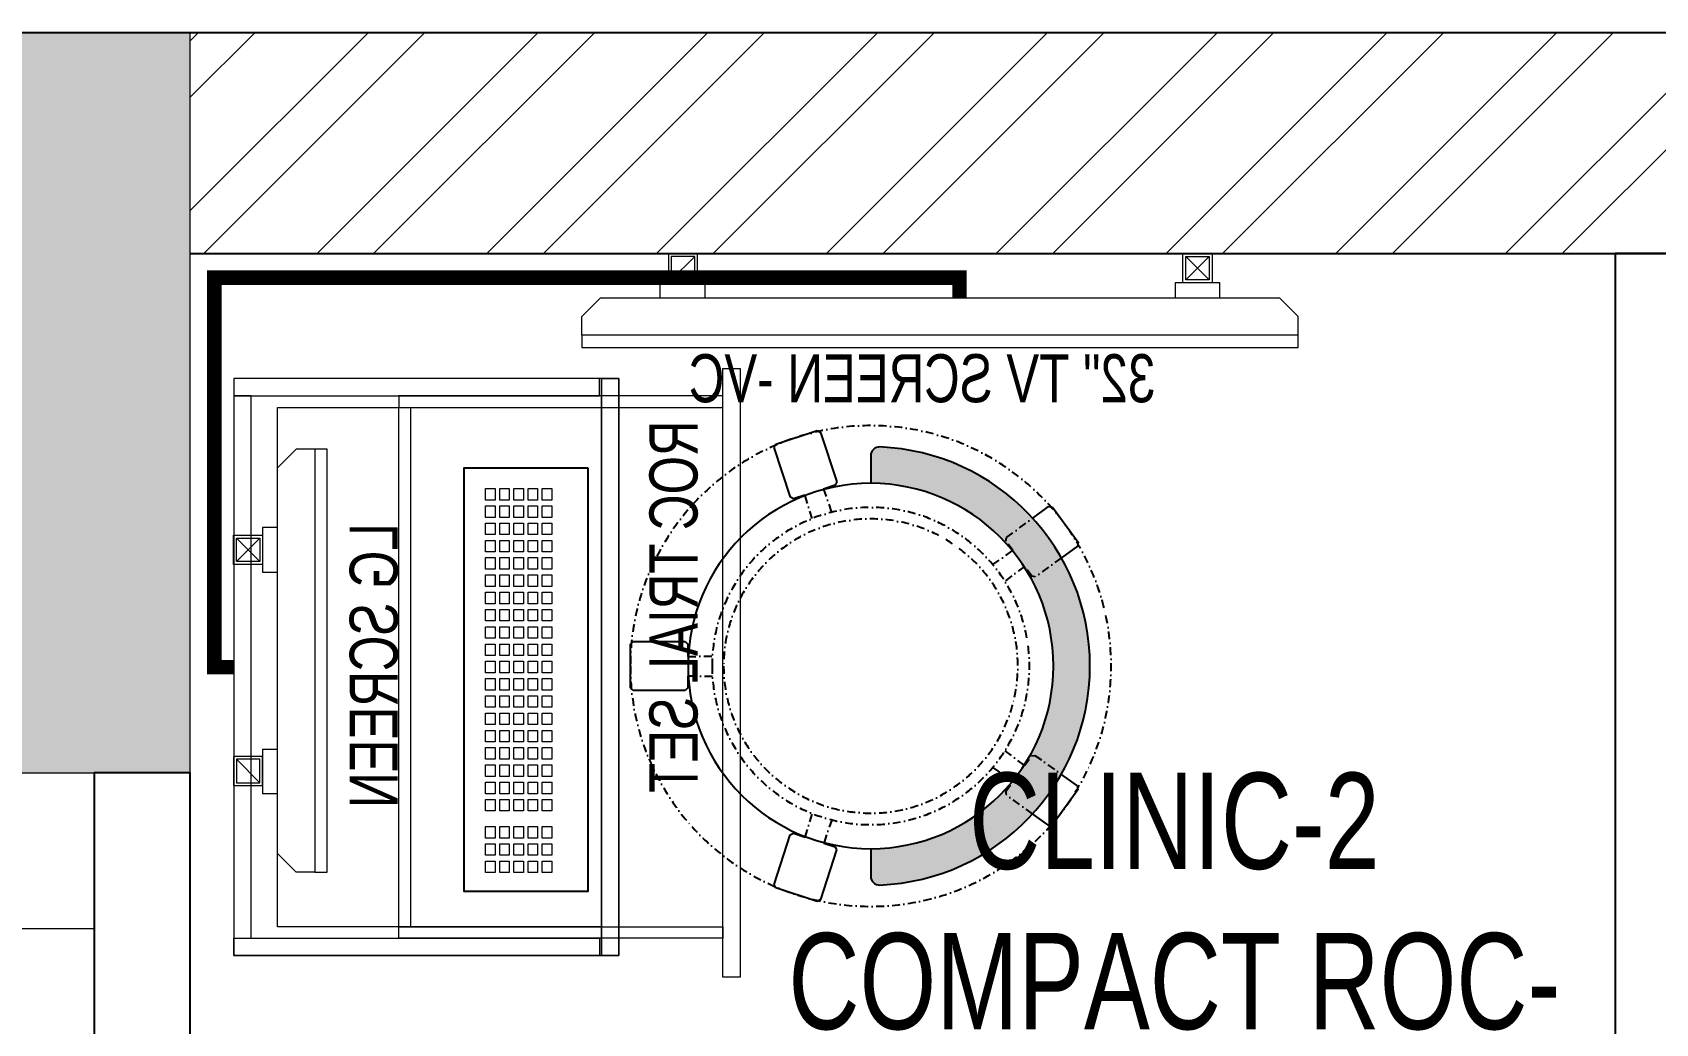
# Model space of a CAD drawing. Header units: feet. Extents: x 3958879 to 3965489, y -5461842 to -5452590.
# Drawn here: x 3962113 to 3963801, y -5453620 to -5452590 of the extents above; entities that cross this region are included whole.
import ezdxf

# ---------------------------------------------------------------- set-up
doc = ezdxf.new("R2010")
doc.units = ezdxf.units.FT
doc.header["$LTSCALE"] = 33
doc.header["$MEASUREMENT"] = 0
for name, pattern in [('ACAD_ISO03W100', [30, 12, -18]), ('DASHDOT2', [0.5, 0.25, -0.125, 0, -0.125]), ('HIDDEN', [9.524999999999995, 6.349999999999997, -3.174999999999998])]:
    doc.linetypes.add(name, pattern=pattern)
for name, color, linetype, lineweight in [('A-COL', 243, 'Continuous', 9), ('column hatch', 5, 'Continuous', 0), ('Floor-Unit', 1, 'Continuous', 13), ('HATCH', 9, 'Continuous', 9), ('LENS-DIM', 252, 'Continuous', 5), ('LENS-FURNITURE', 13, 'Continuous', 9), ('LENS-PARTITION', 21, 'Continuous', 25), ('LENS-TEXT', 31, 'Continuous', 5), ('LENS_PARTITION', 21, 'Continuous', 25), ('LK-EQPMT', 3, 'Continuous', 18), ('LK-FF&E WALL', 1, 'Continuous', 9), ('LN-ELEVATION-1', 81, 'Continuous', 25), ('LN-ELEVATION-2', 103, 'Continuous', 20), ('LN-HATCH', 251, 'Continuous', 0), ('TV', 92, 'Continuous', 18)]:
    doc.layers.add(name, color=color, linetype=linetype, lineweight=lineweight)
doc.layers.add('A-WALL', color=1, linetype='Continuous')
doc.styles.add('LK TXT', font='GILC____.TTF', dxfattribs={"height": 100})
doc.styles.get("Standard").update_dxf_attribs({"font": 'GILC____.TTF'})

# ---------------------------------------------------------------- blocks, each defined once
blk = doc.blocks.new('TRIAL SET ROC')
at = {"layer": 'LENS-DIM', "ltscale": 0.5}
for points in [[(-400.3652351796627, -364.3162249757442), (-430.3652351796626, -364.3162249757442)], [(169.6347648203373, -364.3162249757442), (139.6347648203373, -364.3162249757442)]]:
    blk.add_lwpolyline(points, dxfattribs=at)
at = {"layer": 'LENS-FURNITURE'}
blk.add_lwpolyline([(-430.3652351796626, 18), (169.6347648203373, 18), (169.6347648203373, -382.3162249757443), (-430.3652351796626, -382.3162249757443)], close=True, dxfattribs=at)
at = {"layer": 'LENS-FURNITURE', "color": 146}
for points in [[(-412.3652351796627, -153.6065521437457), (-400.3652351796627, -153.6065521437457), (-400.3652351796628, -490.6065521437458), (-412.3652351796627, -490.6065521437458)], [(139.6347648203373, -153.6065521437458), (-400.3652351796627, -153.6065521437457), (-400.3652351796627, -165.6065521437457), (139.6347648203373, -165.6065521437458)], [(151.6347648203373, -153.6065521437458), (139.6347648203373, -153.6065521437458), (139.6347648203372, -490.6065521437458), (151.6347648203373, -490.6065521437458)], [(192.1347648203373, -490.6065521437458), (-440.8652351796627, -490.6065521437458), (-440.8652351796627, -508.6065521437458), (192.1347648203373, -508.6065521437458)]]:
    blk.add_lwpolyline(points, close=True, dxfattribs=at)
at = {"layer": 'LN-ELEVATION-2'}
for points in [[(-430.3652351796626, 18), (-412.3652351796627, 18), (-412.3652351796627, -362.3162249757442), (-430.3652351796626, -362.3162249757442)], [(-412.3652351796627, 18), (151.6347648203373, 18), (151.6347648203373, 0), (-412.3652351796627, 0)], [(169.6347648203373, 18), (151.6347648203373, 18), (151.6347648203373, -362.3162249757442), (169.6347648203373, -362.3162249757442)], [(169.6347648203373, -364.3162249757442), (-430.3652351796626, -364.3162249757442), (-430.3652351796626, -382.3162249757443), (169.6347648203373, -382.3162249757443)], [(169.6347648203373, -382.3162249757443), (-430.3652351796626, -382.3162249757443), (-430.3652351796626, -364.3162249757442), (169.6347648203373, -364.3162249757442)]]:
    blk.add_lwpolyline(points, close=True, dxfattribs=at)
at = {"layer": 'LN-ELEVATION-2', "linetype": 'HIDDEN', "ltscale": 100}
blk.add_lwpolyline([(-400.3652351796627, -364.3162249757442), (139.6347648203373, -364.3162249757442), (139.6347648203373, -27.35909500904381), (-400.3652351796627, -27.35909500904381)], close=True, dxfattribs=at)
at = {"insert": (-386.8645105547048, -414.1468168679739), "char_height": 50, "attachment_point": 1}
blk.add_mtext_dynamic_manual_height_columns('ROC TRIAL SET', width=625.228464345434, gutter_width=500, heights=[0], dxfattribs=at)
blk = doc.blocks.new('*U24')
at = {"layer": 'LK-EQPMT', "ltscale": 12}
blk.add_lwpolyline([(5.986879315214991, 4.914598100478997), (-5.986879315214991, 4.914598100478997), (-5.986879315214991, -4.914598100478997), (5.986879315214991, -4.914598100478997)], close=True, dxfattribs=at)
blk = doc.blocks.new('*U25')
at = {"color": 0, "linetype": 'ByBlock', "lineweight": -2}
for p in [(0, 0), (17.96063794564497, 0), (35.92127589128995, 0), (53.88191383693492, 0), (71.8425517825799, 0), (89.80318972822487, 0), (107.7638276738698, 0), (125.7244656195148, 0), (143.6851035651598, 0), (161.6457415108048, 0), (179.6063794564497, 0), (197.5670174020947, 0), (215.5276553477397, 0), (233.4882932933847, 0), (251.4489312390296, 0), (269.4095691846746, 0), (287.3702071303196, 0), (305.3308450759646, 0), (323.2914830216096, 0), (-9e-16, -14.74379430143699), (17.96063794564497, -14.74379430143699), (35.92127589128995, -14.74379430143699), (53.88191383693492, -14.74379430143699), (71.8425517825799, -14.74379430143699), (89.80318972822487, -14.74379430143699), (107.7638276738698, -14.74379430143699), (125.7244656195148, -14.74379430143699), (143.6851035651598, -14.74379430143699), (161.6457415108048, -14.74379430143699), (179.6063794564497, -14.74379430143699), (197.5670174020947, -14.74379430143699), (215.5276553477397, -14.74379430143699), (233.4882932933847, -14.74379430143699), (251.4489312390296, -14.74379430143699), (269.4095691846746, -14.74379430143699), (287.3702071303196, -14.74379430143699), (305.3308450759646, -14.74379430143699), (323.2914830216096, -14.74379430143699), (-1.8e-15, -29.48758860287398), (17.96063794564497, -29.48758860287398), (35.92127589128995, -29.48758860287398), (53.88191383693492, -29.48758860287398), (71.8425517825799, -29.48758860287398), (89.80318972822487, -29.48758860287398), (107.7638276738698, -29.48758860287398), (125.7244656195148, -29.48758860287398), (143.6851035651598, -29.48758860287398), (161.6457415108048, -29.48758860287398), (179.6063794564497, -29.48758860287398), (197.5670174020947, -29.48758860287398), (215.5276553477397, -29.48758860287398), (233.4882932933847, -29.48758860287398), (251.4489312390296, -29.48758860287398), (269.4095691846746, -29.48758860287398), (287.3702071303196, -29.48758860287398), (305.3308450759646, -29.48758860287398), (323.2914830216096, -29.48758860287398), (-2.7e-15, -44.23138290431096), (17.96063794564497, -44.23138290431096), (35.92127589128995, -44.23138290431096), (53.88191383693492, -44.23138290431096), (71.8425517825799, -44.23138290431096), (89.80318972822487, -44.23138290431096), (107.7638276738698, -44.23138290431096), (125.7244656195148, -44.23138290431096), (143.6851035651598, -44.23138290431096), (161.6457415108048, -44.23138290431096), (179.6063794564497, -44.23138290431096), (197.5670174020947, -44.23138290431096), (215.5276553477397, -44.23138290431096), (233.4882932933847, -44.23138290431096), (251.4489312390296, -44.23138290431096), (269.4095691846746, -44.23138290431096), (287.3702071303196, -44.23138290431096), (305.3308450759646, -44.23138290431096), (323.2914830216096, -44.23138290431096), (-3.6e-15, -58.97517720574795), (17.96063794564497, -58.97517720574795), (35.92127589128994, -58.97517720574795), (53.88191383693492, -58.97517720574795), (71.8425517825799, -58.97517720574795), (89.80318972822487, -58.97517720574795), (107.7638276738698, -58.97517720574795), (125.7244656195148, -58.97517720574795), (143.6851035651598, -58.97517720574795), (161.6457415108048, -58.97517720574795), (179.6063794564497, -58.97517720574795), (197.5670174020947, -58.97517720574795), (215.5276553477397, -58.97517720574795), (233.4882932933847, -58.97517720574795), (251.4489312390296, -58.97517720574795), (269.4095691846746, -58.97517720574795), (287.3702071303196, -58.97517720574795), (305.3308450759646, -58.97517720574795), (323.2914830216096, -58.97517720574795)]:
    blk.add_blockref('*U24', p, dxfattribs=at)
blk = doc.blocks.new('*U22')
at = {"layer": 'LK-EQPMT', "ltscale": 12}
blk.add_lwpolyline([(5.986879315214991, 4.914598100478997), (-5.986879315214991, 4.914598100478997), (-5.986879315214991, -4.914598100478997), (5.986879315214991, -4.914598100478997)], close=True, dxfattribs=at)
blk = doc.blocks.new('*U23')
at = {"color": 0, "linetype": 'ByBlock', "lineweight": -2}
for p in [(0, 0), (17.96063794564497, 0), (35.92127589128995, 0), (-9e-16, -14.74379430143699), (17.96063794564497, -14.74379430143699), (35.92127589128995, -14.74379430143699), (-1.8e-15, -29.48758860287398), (17.96063794564497, -29.48758860287398), (35.92127589128995, -29.48758860287398), (-2.7e-15, -44.23138290431096), (17.96063794564497, -44.23138290431096), (35.92127589128995, -44.23138290431096), (-3.6e-15, -58.97517720574795), (17.96063794564497, -58.97517720574795), (35.92127589128994, -58.97517720574795)]:
    blk.add_blockref('*U22', p, dxfattribs=at)
blk = doc.blocks.new('*U17')
at = {"ltscale": 12}
blk.add_lwpolyline([(8.040144996717572, 2.91038e-11), (8.040144996717572, 129.0940371821052), (448.0401449967176, 129.0940371821052), (448.0401449967176, 2.91038e-11)], close=True, dxfattribs=at)
for name, p in [('*U25', (35.16895717114949, 101.6202952143818)), ('*U23', (386.6121428576974, 101.6202952143818))]:
    blk.add_blockref(name, p)
blk = doc.blocks.new('CLINIC SCREEN')
at = {"layer": 'TV'}
for p, q in [((-103.1090284836336, 42.85441964946222), (-127.4114311772946, 18.55201695591665)), ((-127.4114311772946, 42.85441964946222), (-103.1090284836336, 18.55201695591665)), ((102.7052824410566, 42.85441964946222), (127.007685134602, 18.55201695591665))]:
    blk.add_line(p, q, dxfattribs=at)
at = {"layer": 'TV', "ltscale": 12}
for p, q in [((-220.0000000000082, -19.41163062257681), (-200.5883693773149, 0)), ((200.5883693773149, 0), (-200.5883693773149, 0)), ((-138.5315413423604, 0), (-138.5315413423604, 15.514207008644)), ((-138.5315413423604, 15.514207008644), (-91.98892031613741, 15.514207008644)), ((-91.98892031613741, 15.514207008644), (-91.98892031613741, 0)), ((91.98892031610741, 15.514207008644), (91.98892031610741, 0)), ((91.98892031610741, 15.514207008644), (138.5315413423595, 15.514207008644)), ((138.5315413423595, 0), (138.5315413423595, 15.514207008644)), ((219.9999999999918, -19.41163062257681), (200.5883693773149, 0)), ((-220.0000000000082, -38.82326124538668), (-220.0000000000082, -19.41163062257681)), ((219.9999999999918, -38.82326124538668), (219.9999999999918, -19.41163062257681))]:
    blk.add_line(p, q, dxfattribs=at)
at = {"layer": 'TV'}
for points in [[(-130.4492315140169, 15.51421661919448), (-100.0712281470269, 15.51421661919448), (-100.0712281470269, 45.89221998606814), (-130.4492315140169, 45.89221998606814)], [(-127.4114311772946, 18.55201695591665), (-103.1090284836336, 18.55201695591665), (-103.1090284836336, 42.85441964946222), (-127.4114311772946, 42.85441964946222)], [(130.0454854713243, 15.51421661919448), (99.66748210433435, 15.51421661919448), (99.66748210433435, 45.89221998606814), (130.0454854713243, 45.89221998606814)], [(127.007685134602, 18.55201695591665), (102.7052824410566, 18.55201695591665), (102.7052824410566, 42.85441964946222), (127.007685134602, 42.85441964946222)]]:
    blk.add_lwpolyline(points, close=True, dxfattribs=at)
at = {"layer": 'TV', "ltscale": 12}
blk.add_lwpolyline([(-220.0000000000082, -51.71278328332107), (-220.0000000000082, -38.82326124538668), (219.9999999999918, -38.82326124538668), (219.9999999999918, -51.71278328332107)], close=True, dxfattribs=at)
at = {"layer": 'Floor-Unit', "color": 0, "ltscale": 2, "insert": (5.199680584678389, -100.4085774972336), "char_height": 50, "attachment_point": 5}
blk.add_mtext_dynamic_manual_height_columns('LG SCREEN', width=466.4796511627907, gutter_width=12.5, heights=[0], dxfattribs=at)
blk = doc.blocks.new('32INCH VC FOR CLINIC')
at = {"layer": 'LK-EQPMT'}
for p, q in [((116.8909715171903, 152.5672029328125), (92.58856882341206, 128.264800239267)), ((92.58856882341206, 152.5672029328125), (116.8909715171903, 128.264800239267)), ((627.7052824404091, 152.5672029328125), (652.0076851341872, 128.264800239267))]:
    blk.add_line(p, q, dxfattribs=at)
at = {"layer": 'LK-EQPMT', "ltscale": 12}
for p, q in [((81.46845865808427, 109.7127832833503), (81.46845865808427, 125.2269902919943)), ((81.46845865808427, 125.2269902919943), (128.0110796838999, 125.2269902919943)), ((128.0110796838999, 125.2269902919943), (128.0110796838999, 109.7127832833503)), ((616.9889203161001, 125.2269902919943), (616.9889203161001, 109.7127832833503)), ((616.9889203161001, 125.2269902919943), (663.5315413419156, 125.2269902919943)), ((663.5315413419156, 109.7127832833503), (663.5315413419156, 125.2269902919943)), ((0, 90.30115266077335), (19.41163062304258, 109.7127832833503)), ((725.5883693769574, 109.7127832833503), (19.41163062304258, 109.7127832833503)), ((745, 90.30115266077335), (725.5883693769574, 109.7127832833503)), ((0, 70.88952203796362), (0, 90.30115266077335)), ((745, 70.88952203796362), (745, 90.30115266077335))]:
    blk.add_line(p, q, dxfattribs=at)
at = {"layer": 'LK-EQPMT'}
for points in [[(89.55076848529278, 125.2269999025447), (119.9287718534469, 125.2269999025447), (119.9287718534469, 155.6050032694184), (89.55076848529278, 155.6050032694184)], [(92.58856882341206, 128.264800239267), (116.8909715171903, 128.264800239267), (116.8909715171903, 152.5672029328125), (92.58856882341206, 152.5672029328125)], [(655.0454854704439, 125.2269999025447), (624.6674821041522, 125.2269999025447), (624.6674821041522, 155.6050032694184), (655.0454854704439, 155.6050032694184)], [(652.0076851341872, 128.264800239267), (627.7052824404091, 128.264800239267), (627.7052824404091, 152.5672029328125), (652.0076851341872, 152.5672029328125)]]:
    blk.add_lwpolyline(points, close=True, dxfattribs=at)
at = {"layer": 'LK-EQPMT', "ltscale": 12}
blk.add_lwpolyline([(0, 58.0000000000291), (0, 70.88952203796362), (745, 70.88952203796362), (745, 58.0000000000291)], close=True, dxfattribs=at)
at = {"layer": 'LENS-TEXT', "color": 0, "ltscale": 2, "insert": (391.1996805854142, 25.6359011628374), "char_height": 50, "attachment_point": 5}
blk.add_mtext_dynamic_manual_height_columns('32" TV SCREEN -VC', width=466.4796511627907, gutter_width=12.5, heights=[0], dxfattribs=at)
blk = doc.blocks.new('DR STOOL')
at = {"layer": 'HATCH'}
h = blk.add_hatch(dxfattribs=at)
h.set_pattern_fill('ANSI36', color=250, angle=-90.00000000000001)
h.set_pattern_definition([(315, (-227.8099174643867, 917.3997257252777), (6.173926083235043, -1.683798022700468), [7.9375, -1.587499999999999, 0, -1.587499999999999])])
edge = h.paths.add_edge_path()
edge.add_line((-190.0000000041909, 4.511094e-10), (-218.6899174675346, 4.511094e-10))
edge.add_arc((-218.6899174670689, 9.120000000388245), 9.119999999940092, 177.6119845363388, 269.9999999996136, ccw=False)
edge.add_arc((-1.8626451e-09, 3.565219e-10), 228.000000002257, 2.3880154632688004, 177.6119845367313, ccw=False)
edge.add_arc((218.6899174633436, 9.120000000497384), 9.120000000051716, -90.00000000034493, 2.3880154629299, ccw=False)
edge.add_line((218.6899174633436, 4.511094e-10), (190, 4.511094e-10))
edge.add_arc((-1.8626451e-09, 4.511094e-10), 190.000000001979, -1.27e-14, 180)
at = {"layer": 'LN-ELEVATION-1', "color": 1, "ltscale": 100}
for p, q in [((-128.6221585394814, 215.4841044476634), (-165.2704676063731, 189.0243927398114)), ((-124.7228340068832, 214.8545704018979), (-128.6221585394814, 215.4841044476634)), ((-112.6981821293011, 198.1996966340157), (-124.7228340068832, 214.8545704018979)), ((124.7553772013634, 214.9803744515593), (112.5488144652918, 198.2845540212292)), ((128.7014972954057, 215.5933048763618), (124.7553772013634, 214.9803744515593)), ((128.7014972954057, 215.5933048763618), (124.7553772013634, 214.9803744515593)), ((165.1911288509145, 188.915192311113), (128.7014972954057, 215.5933048763618)), ((165.1911288509145, 188.915192311113), (128.7014972954057, 215.5933048763618)), ((-165.2704676063731, 189.0243927398114), (-165.9069543029182, 185.0820035930228)), ((165.7973639420234, 185.0121775862135), (165.1911288509145, 188.915192311113)), ((165.7973639420234, 185.0121775862135), (165.1911288509145, 188.915192311113)), ((-165.9069543029182, 185.0820035930228), (-153.8003208162263, 168.3135803133482)), ((153.6734594982117, 168.4294150282658), (165.7973639420234, 185.0121775862135)), ((-191.2928382232785, -35.45407700946089), (-242.9550312487409, -52.24013893969095)), ((-187.9259491492994, -37.1695928365807), (-191.2928382232785, -35.45407700946089)), ((-184.1424400564283, -48.81403796559607), (-187.9259491492994, -37.1695928365807)), ((188.0651108901948, -36.96233201187715), (184.0504167033359, -49.19388854173303)), ((191.3981811110861, -35.27656588272658), (188.0651108901948, -36.96233201187715)), ((243.0100176925771, -52.21682526778022), (191.3981811110861, -35.27656588272658)), ((-242.9550312487409, -52.24013893969095), (-244.7482102331705, -55.75945052818861)), ((-244.7482102331705, -55.75945052818861), (-230.7800458371639, -98.74904560100549)), ((230.715890809428, -98.7280946081737), (244.8123673382215, -55.78040257930116)), ((244.8123673382215, -55.78040257930116), (243.0100176925771, -52.21682526778022)), ((-227.2218665438704, -100.5620286722478), (-175.5596735184081, -83.7759667420105)), ((-173.8639617776498, -80.4479453730819), (-177.8421125086024, -68.2044548037811)), ((-175.5596735184081, -83.7759667420105), (-173.8639617776498, -80.4479453730819)), ((177.6922140880488, -68.56540505095472), (173.8739495249465, -80.1985000452405)), ((173.8739495249465, -80.1985000452405), (175.5794035866856, -83.5704969359358)), ((175.5794035866856, -83.5704969359358), (227.1912401677109, -100.5107563209894)), ((-230.7800458371639, -98.74904560100549), (-227.2218665438704, -100.5620286722478)), ((227.1912401677109, -100.5107563209894), (230.715890809428, -98.7280946081737)), ((-22.72193054761737, -190.2142363802995), (-25.39390889601782, -192.886214728569)), ((-25.39390889601782, -192.886214728569), (-25.39390889601782, -247.2070584567482)), ((-10.47823652112856, -190.2142363802995), (-22.72193054761737, -190.2142363802995)), ((22.78362171910703, -190.2142363802995), (9.910054048988968, -190.2142363802995)), ((25.42475448176265, -192.8553691428751), (22.78362171910703, -190.2142363802995)), ((25.42475448176265, -247.1762128710543), (25.42475448176265, -192.8553691428751)), ((-25.39390889601782, -247.2070584567482), (-22.60096735274419, -250)), ((-22.60096735274419, -250), (22.60096735274419, -250)), ((22.60096735274419, -250), (25.42475448176265, -247.1762128710543))]:
    blk.add_line(p, q, dxfattribs=at)
at = {"layer": 'LN-ELEVATION-1', "linetype": 'DASHDOT2'}
for p, q in [((-92.92521573789418, 170.8129362839827), (-112.6981821293011, 198.1996966340157)), ((112.5488144652918, 198.2845540212292), (92.69529851106927, 171.1294289919315)), ((-93.52748446213081, 167.0824927485227), (-92.92521573789418, 170.8129362839827)), ((92.69529851106927, 171.1294289919315), (93.26858203159645, 167.4385604566923)), ((-153.8003208162263, 168.3135803133482), (-134.1093360339291, 141.0403694751003)), ((-103.4542870586738, 159.9154408004979), (-93.52748446213081, 167.0824927485227)), ((-88.15393704269081, 139.4771787207864), (-103.4542870586738, 159.9154408004979)), ((103.6608748426661, 159.8406005539291), (88.19885099539533, 139.4487815762331)), ((93.26858203159645, 167.4385604566923), (103.6608748426661, 159.8406005539291)), ((133.7372852512635, 141.1612321265929), (153.6734594982117, 168.4294150282658)), ((-134.1093360339291, 141.0403694751003), (-130.4219571123831, 140.4450534014686)), ((-130.4219571123831, 140.4450534014686), (-119.9844727469608, 147.9808124662595)), ((-119.9844727469608, 147.9808124662595), (-105.3687285655178, 126.9741353208374)), ((105.4096150295809, 126.94019481352), (120.1194891873747, 147.8074627162714)), ((120.1194891873747, 147.8074627162714), (130.0033113472163, 140.5812532722048)), ((130.0033113472163, 140.5812532722048), (133.7372852512635, 141.1612321265929)), ((-159.954806596972, -40.49024384317454), (-184.1424400564283, -48.81403796559607)), ((184.0504167033359, -49.19388854173303), (159.8786162491887, -40.79004861696012)), ((-177.8421125086024, -68.2044548037811), (-153.4148110738024, -60.73628028803068)), ((153.3006618716754, -61.02382378749462), (177.6922140880488, -68.56540505095472)), ((-10.92024635523557, -164.6382343793375), (-10.47823652112856, -190.2142363802995)), ((9.910054048988968, -190.2142363802995), (10.35584833659231, -164.674698740353))]:
    blk.add_line(p, q, dxfattribs=at)
at = {"layer": 'LN-ELEVATION-1', "color": 1, "ltscale": 100}
blk.add_lwpolyline([(-190.0000000023283, 0), (-218.6899174656719, 0, -0.4264743413925903), (-227.8019973598421, 9.5, -0.959166304662544), (227.8019973593764, 9.5, -0.4264743413925903), (218.6899174647406, 0), (190.0000000013969, 0)], format="xyb", dxfattribs=at)
at = {"layer": 'LN-ELEVATION-1', "linetype": 'DASHDOT2'}
for radius in [250, 165, 153]:
    blk.add_circle((0, 0), radius, dxfattribs=at)
at = {"layer": 'LN-ELEVATION-1', "color": 1, "ltscale": 100}
blk.add_circle((0, 0), 190, dxfattribs=at)
blk = doc.blocks.new('A$C024159fb')
at = {"layer": 'column hatch'}
h = blk.add_hatch(color=8, dxfattribs=at)
h.dxf.hatch_style = 1
h.paths.add_polyline_path([(3617.962178121321, -2061.921391882934), (3130.962178121321, -2061.921391882934), (3130.962178121321, -3091.921391882934), (3617.962178121321, -3091.921391882934)])
h.paths.add_polyline_path([(425.4452170897275, -1320.89636028558), (75.44521708972752, -1320.89636028558), (75.44521708972752, -2350.89636028558), (425.4452170897275, -2350.89636028558)])
h.paths.add_polyline_path([(-2602.037821878679, -1279.921391882934), (-2992.037821878679, -1279.921391882934), (-2992.037821878679, -2211.921391882934), (-2602.037821878679, -2211.921391882934)])
h.paths.add_polyline_path([(405.9621781213208, 3672.078608117067), (55.9621781213209, 3672.078608117067), (55.9621781213209, 2902.078608117066), (405.9621781213208, 2902.078608117066)])
h.paths.add_polyline_path([(-2512.037821878679, -4211.921391882934), (-2992.037821878679, -4211.921391882934), (-2992.037821878679, -4651.921391882933), (-2512.037821878679, -4651.921391882933)])
h.paths.add_polyline_path([(3617.962178121321, -4351.921391882934), (3130.962178121321, -4351.921391882934), (3130.962178121321, -4651.921391882933), (3617.962178121321, -4651.921391882933)])
at = {"layer": 'LN-HATCH'}
h = blk.add_hatch(dxfattribs=at)
h.set_pattern_fill('ANSI32', color=256, scale=333, angle=180)
h.set_pattern_definition([(225, (-6965184.699742807, 5279154.402450415), (88.29995930067012, -88.29995930067015), []), (225, (-6965243.566382242, 5279154.402450415), (88.29995930067012, -88.29995930067015), [])])
h.paths.add_polyline_path([(-2762.037821878679, -2211.921391882934), (-2992.037821878679, -2211.921391882934), (-2992.037821878679, -4211.921391882934), (-2762.037821878679, -4211.921391882934)])
h.paths.add_polyline_path([(3617.962178121321, 3672.078608117067), (405.9621781213208, 3672.078608117067), (405.9621781213208, 3442.078608117066), (3387.962178121321, 3442.078608117066), (3387.962178121321, -2061.921391882934), (3617.962178121321, -2061.921391882934)])
h.paths.add_polyline_path([(3617.962178121321, -3091.921391882934), (3387.962178121321, -3091.921391882934), (3387.962178121321, -4351.921391882934), (3617.962178121321, -4351.921391882934)])
h.paths.add_polyline_path([(-2762.037821878679, -1279.921391882934), (-2762.037821878679, 3442.078608117066), (-1372.037821878679, 3442.078608117066), (55.9621781213209, 3442.078608117066), (55.9621781213209, 3672.078608117067), (-2992.037821878679, 3672.078608117067), (-2992.037821878679, -1279.921391882934)])
at = {"layer": 'A-COL'}
for p, q in [((405.9621781213208, 2902.078608117066), (405.9621781213208, 3672.078608117067)), ((55.9621781213209, 2902.078608117066), (405.9621781213208, 2902.078608117066))]:
    blk.add_line(p, q, dxfattribs=at)
at = {"layer": 'A-WALL'}
for p, q in [((-2992.037821878679, 3672.078608117067), (3617.962178121321, 3672.078608117067)), ((405.9621781213208, 3442.078608117066), (3387.962178121321, 3442.078608117066))]:
    blk.add_line(p, q, dxfattribs=at)

msp = doc.modelspace()

# ---------------------------------------------------------------- linework, layer by layer
at = {"color": 13, "linetype": 'ACAD_ISO03W100', "ltscale": 0.01, "const_width": 15}
msp.add_lwpolyline([(3962322.74291442, -5453249.764408524), (3962302.383819398, -5453249.764408524), (3962302.383819405, -5452844.708349127), (3963077.383819402, -5452844.708349127), (3963077.383819402, -5452865.600569104)], dxfattribs=at)
at = {"layer": 'LENS-PARTITION'}
for points in [[(3963859.383819403, -5452819.708349127), (3963759.383819403, -5452819.708349127), (3963759.383819403, -5454469.708349128), (3963859.383819403, -5454469.708349128)], [(3962177.383819406, -5454719.708349127), (3962277.383819405, -5454719.708349127), (3962277.383819405, -5453359.708349128), (3962177.383819406, -5453359.708349128)]]:
    msp.add_lwpolyline(points, close=True, dxfattribs=at)
at = {"layer": 'LK-FF&E WALL'}
msp.add_lwpolyline([(3962177.383819406, -5454721.943690881), (3962177.383819406, -5453521.943695015), (3961727.383819405, -5453521.943695015), (3961727.383819405, -5454721.943690881)], close=True, dxfattribs=at)

# ---------------------------------------------------------------- block references
at = {"xscale": -1}
msp.add_blockref('32INCH VC FOR CLINIC', (3963429.646706019, -5452975.313352388), dxfattribs=at)
at = {"xscale": -1, "rotation": 90}
for name, p in [('TRIAL SET ROC', (3962340.74291442, -5453380.129643703)), ('*U17', (3962691.01598404, -5453034.910079533))]:
    msp.add_blockref(name, p, dxfattribs=at)
at = {"layer": 'LENS-DIM', "color": 3}
msp.add_blockref('A$C024159fb', (3961871.421641285, -5456261.786957244), dxfattribs=at)
at = {"layer": 'LENS-FURNITURE', "xscale": -1, "rotation": 270}
msp.add_blockref('DR STOOL', (3962985.056520041, -5453248.620000409), dxfattribs=at)
at = {"layer": 'LENS_PARTITION', "xscale": -1, "rotation": 90}
msp.add_blockref('CLINIC SCREEN', (3962368.102009427, -5453242.961676324), dxfattribs=at)

# ---------------------------------------------------------------- texts
at = {"layer": 'LENS-TEXT', "color": 0, "linetype": 'Continuous', "ltscale": 3, "insert": (3963300.810312907, -5453660.412076515), "char_height": 100, "attachment_point": 5, "style": 'LK TXT'}
msp.add_mtext_dynamic_manual_height_columns('CLINIC-2 COMPACT ROC- MINSIGN\\PNON-OPP', width=948.475230215791, gutter_width=0.9999999999999992, heights=[0], dxfattribs=at)

doc.saveas('drawing.dxf')
